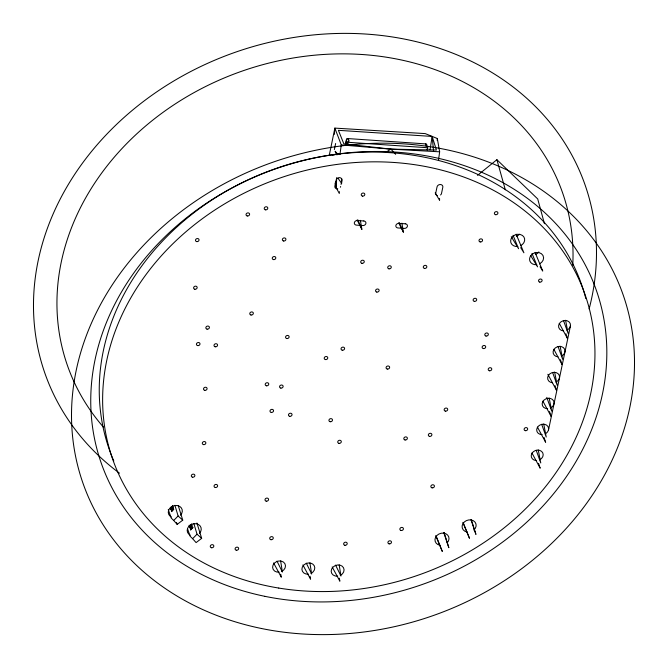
<?xml version="1.0" encoding="UTF-8"?>
<svg xmlns="http://www.w3.org/2000/svg" width="668" height="668" viewBox="0 0 668 668"><rect width="100%" height="100%" fill="white"/><g stroke="black" fill="none" stroke-linecap="round" stroke-linejoin="round"><path stroke-width="1" d="M341.69 178.824L341.682 183.416L338.233 178.581M336.689 177.588L336.271 187.817L339.302 193.486L339.453 191.649M437.214 140.53L437.323 138.51L425.232 133.6L334.868 128.114L329.224 155.527M334.409 134.36L334.868 128.114L341.273 144.906L339.937 154.584M438.467 160.495L439.644 151.811L437.323 138.51M430.017 149.766L432.171 136.431L338.4 130.327L343.853 143.87L390.813 149.123L385.712 152.429M427.077 149.757L427.487 147.728L348.253 142.309L347.761 144.338M334.359 149.574L335.637 143.495M345.381 144.171L346.233 140.146A1.787 1.503 -19.1 0 1 348.279 138.735L349.13 141.173A1.787 1.503 -19.1 0 0 347.076 142.585L346.65 144.597M341.064 184.468L341.924 180.385A2.981 2.505 -19.1 0 0 339.578 177.638A2.981 2.505 -19.1 0 0 336.163 179.993L334.868 186.113A2.981 2.505 -19.1 0 0 337.783 188.852M427.361 150.108L427.787 148.096A1.787 1.503 -19.1 0 0 426.376 146.451L425.533 144.012A1.787 1.503 -19.1 0 1 426.944 145.657M548.545 429.8L570.414 326.084M345.665 144.48L346.993 138.51L426.192 143.929M172.812 507.48L172.611 508.807C173.112 508.532 172.461 506.185 171.192 509.266M189.645 527.102C190.129 529.006 192.86 526.493 191.908 525.273L189.645 527.102L190.155 527.503A0.977 0.484 -46.1 0 0 190.681 527.495C193.06 526.292 190.772 524.656 190.113 527.461M172.736 508.457L171.81 509.392L170.724 508.907L172.987 507.079C173.939 508.298 171.208 510.811 170.724 508.907M191.658 526.651L190.731 527.595L189.963 527.102M191.733 525.674L191.148 527.194M190.656 529.891C197.369 524.004 187.24 529.958 190.873 528.296L190.656 529.891L192.643 527.394M171.81 509.392L171.759 509.3A0.977 0.484 -46.1 0 1 171.3 509.35L171.041 508.907M178.298 505.76L182.748 520.155L177.17 524.397L173.713 520.489L178.106 515.98L174.916 505.325M196.926 523.002L201.669 538.35L196.091 542.6L192.634 538.684L197.027 534.175L193.845 523.52M477.495 175.375L496.9 159.702L537.715 198.955L544.437 223.688M189.027 525.382L189.345 525.29M332.439 155.168L335.019 154.759M395.665 154.325L390.93 149.131L436.413 150.041L432.171 136.431L433.532 150.851M390.93 149.131L439.644 151.811M341.273 144.906L390.813 149.123M178.106 515.98L182.748 520.155M197.027 534.175L201.669 538.35M192.634 538.684L190.138 536.262L187.516 528.697M173.713 520.489L171.217 518.059L168.269 509.55M337.156 153.515L335.127 151.277L336.964 154.901M520.664 247.611L523.912 252.788L516.155 234.176M540.053 266.724L542.742 271.049L535.068 252.379M530.734 255.71L537.565 266.866L531.962 253.439M511.262 236.681L518.585 248.721L513.016 235.27M559.275 323.345L567.508 338.576L565.913 333.758M553.814 349.272L562.038 364.503L560.452 359.693M547.86 374.305L556.578 390.429L554.983 385.62M542.875 401.134L551.108 416.364L549.522 411.546M537.414 427.061L545.647 442.291L544.053 437.473M531.945 452.987L540.178 468.218L538.583 463.4M332.163 566.94L339.87 581.21L339.319 578.212M302.88 564.944L310.587 579.214L310.036 576.217M273.596 562.94L281.303 577.219L280.744 574.213M435.185 192.877L439.586 200.308L439.552 198.463M398.662 222.836L403.372 232.138L401.894 223.179M357.155 220.006L361.864 229.299L360.386 220.348M335.561 565.103L340.964 576.041L339.169 564.844M306.278 563.107L311.68 574.046L309.885 562.848M276.995 561.103L282.397 572.042L280.602 560.844M399.372 222.728L403.372 232.138M357.864 219.897L361.864 229.299M462.84 522.376L469.479 538.291L463.492 523.386M435.703 535.577L442.308 551.442L436.505 536.955M176.477 522.476L177.17 524.397M563.525 320.573L568.092 333.332L565.579 320.248M558.056 346.5L562.631 359.259L560.11 346.174M552.595 372.427L557.162 385.185L554.649 372.101M546.775 397.368L551.701 411.112L549.179 398.036M541.664 424.28L546.232 437.039L543.71 423.963M536.195 450.207L540.763 462.966L538.249 449.89M190.597 525.165L190.539 525.908L190.347 525.365M171.676 506.97L171.618 507.705L171.425 507.171M443.878 532.972L448.846 547.693L444.245 532.955M470.982 519.712L475.933 534.4L471.349 519.696M496.9 159.702L505.325 189.821M335.102 183.049L336.271 187.817L335.553 181.696M119.505 473.195A286.029 240.43 -19.1 0 1 235.345 52.238A286.029 240.43 -19.1 0 1 589.109 308.992M103.465 427.178A262.198 220.39 -19.1 0 1 243.169 70.733A262.198 220.39 -19.1 0 1 572.76 265.204M113.802 461.02A250.124 210.245 -19.1 0 1 277.17 168.077A250.124 210.245 -19.1 0 1 585.844 298.604M440.529 194.972A2.981 2.505 -19.1 0 0 441.523 193.403L442.817 187.274A2.981 2.505 -19.1 0 0 440.471 184.527A2.981 2.505 -19.1 0 0 437.047 186.881L435.761 193.002A2.981 2.505 -19.1 0 0 437.29 195.59M563.433 330.885A6.079 5.11 -19.1 0 1 559.291 323.663A6.079 5.11 -19.1 0 1 568.919 321.751A6.079 5.11 -19.1 0 1 566.998 330.176M557.964 356.821A6.079 5.11 -19.1 0 1 553.83 349.589A6.079 5.11 -19.1 0 1 563.458 347.677A6.079 5.11 -19.1 0 1 561.538 356.102M552.503 382.747A6.079 5.11 -19.1 0 1 548.361 375.516A6.079 5.11 -19.1 0 1 557.989 373.604A6.079 5.11 -19.1 0 1 556.068 382.038M547.635 408.682A6.079 5.11 -19.1 0 1 542.708 401.777A6.079 5.11 -19.1 0 1 552.386 399.414A6.079 5.11 -19.1 0 1 550.607 407.964M542.174 434.618A6.079 5.11 -19.1 0 1 537.164 427.871A6.079 5.11 -19.1 0 1 546.624 425.132A6.079 5.11 -19.1 0 1 545.681 433.599M536.103 460.528A6.079 5.11 -19.1 0 1 531.962 453.305A6.079 5.11 -19.1 0 1 541.598 451.384A6.079 5.11 -19.1 0 1 539.677 459.818M190.221 535.177A7.148 6.004 -19.1 0 1 188.61 526.618A7.148 6.004 -19.1 0 1 198.705 524.664A7.148 6.004 -19.1 0 1 199.415 533.398M171.3 516.982A7.148 6.004 -19.1 0 1 169.689 508.423A7.148 6.004 -19.1 0 1 179.784 506.469A7.148 6.004 -19.1 0 1 180.494 515.195M279.182 572.159A6.555 5.511 -19.1 0 1 273.037 565.12A6.555 5.511 -19.1 0 1 283.483 562.089A6.555 5.511 -19.1 0 1 281.721 571.416M308.466 574.154A6.555 5.511 -19.1 0 1 302.328 567.115A6.555 5.511 -19.1 0 1 312.774 564.084A6.555 5.511 -19.1 0 1 311.012 573.42M337.749 576.158A6.555 5.511 -19.1 0 1 331.612 569.119A6.555 5.511 -19.1 0 1 342.058 566.088A6.555 5.511 -19.1 0 1 340.296 575.415M517.792 246.475A7.148 6.004 -19.1 0 1 511.095 238.802A7.148 6.004 -19.1 0 1 522.485 235.495A7.148 6.004 -19.1 0 1 520.564 245.674M519.479 234.243A7.148 6.004 -19.1 0 1 516.514 236.196M536.713 264.67A7.148 6.004 -19.1 0 1 530.016 256.996A7.148 6.004 -19.1 0 1 541.406 253.698A7.148 6.004 -19.1 0 1 539.485 263.868M538.851 251.919A7.148 6.004 -19.1 0 1 535.435 254.399M467.107 532.012A7.148 6.004 -19.1 0 1 462.857 523.787A7.148 6.004 -19.1 0 1 473.403 520.739A7.148 6.004 -19.1 0 1 473.812 530.083M439.987 545.247A7.148 6.004 -19.1 0 1 435.628 537.214A7.148 6.004 -19.1 0 1 445.89 533.774A7.148 6.004 -19.1 0 1 447.193 542.825M444.27 532.546A7.148 6.004 -19.1 0 1 443.811 533.064M340.638 186.514A2.981 2.505 -19.1 0 1 340.354 187.24M191.315 528.655C188.585 531.695 194.53 525.632 191.131 528.146L191.315 528.655M173.722 509.191L171.659 511.621L171.943 510.101L171.183 510.243L173.722 509.191M173.254 509.467L172.394 510.461L172.21 509.951L173.254 509.467M172.603 505.96L170.332 507.789L170.616 508.607L170.657 507.789L172.419 506.361L172.87 506.736L172.603 505.96M191.524 524.155L189.253 525.983L189.537 526.801L189.578 525.992L191.34 524.564L191.791 524.939L191.524 524.155M363.784 220.966L357.438 220.532A2.68 2.255 -19.1 0 0 354.357 222.653A2.68 2.255 -19.1 0 0 356.47 225.124L362.816 225.559A2.68 2.255 -19.1 0 0 365.889 223.438A2.68 2.255 -19.1 0 0 363.784 220.966M405.292 223.805L398.946 223.371A2.68 2.255 -19.1 0 0 395.865 225.492A2.68 2.255 -19.1 0 0 397.978 227.963L404.324 228.398A2.68 2.255 -19.1 0 0 407.396 226.277A2.68 2.255 -19.1 0 0 405.292 223.805M261.489 628.505A286.029 240.43 -19.1 0 0 629.314 316.298A286.029 240.43 -19.1 0 0 168.227 221.918A286.029 240.43 -19.1 0 0 261.489 628.505M264.895 596.332A262.198 220.39 -19.1 0 0 602.068 310.144A262.198 220.39 -19.1 0 0 179.408 223.63A262.198 220.39 -19.1 0 0 264.895 596.332M278.765 588.065A250.124 210.245 -19.1 0 0 588.182 304.508A250.124 210.245 -19.1 0 0 179.425 237.541A250.124 210.245 -19.1 0 0 278.765 588.065M251.001 315.004A1.82 1.528 -19.1 0 0 253.306 312.991A1.82 1.528 -19.1 0 0 250.358 312.432A1.82 1.528 -19.1 0 0 251.001 315.004M204.75 390.329A1.82 1.528 -19.1 0 0 207.055 388.317A1.82 1.528 -19.1 0 0 204.107 387.757A1.82 1.528 -19.1 0 0 204.75 390.329M344.913 545.272A1.82 1.528 -19.1 0 0 347.168 543.209A1.82 1.528 -19.1 0 0 344.195 542.725A1.82 1.528 -19.1 0 0 344.913 545.272M429.557 436.388A1.82 1.528 -19.1 0 0 431.862 434.375A1.82 1.528 -19.1 0 0 428.914 433.816A1.82 1.528 -19.1 0 0 429.557 436.388M483.365 348.571A1.82 1.528 -19.1 0 0 485.669 346.558A1.82 1.528 -19.1 0 0 482.722 345.999A1.82 1.528 -19.1 0 0 483.365 348.571M266.231 501.167A1.82 1.528 -19.1 0 0 268.536 499.155A1.82 1.528 -19.1 0 0 265.597 498.595A1.82 1.528 -19.1 0 0 266.231 501.167M432.079 487.849A1.82 1.528 -19.1 0 0 434.384 485.836A1.82 1.528 -19.1 0 0 431.436 485.277A1.82 1.528 -19.1 0 0 432.079 487.849M486.003 336.046A1.82 1.528 -19.1 0 0 488.308 334.033A1.82 1.528 -19.1 0 0 485.369 333.474A1.82 1.528 -19.1 0 0 486.003 336.046M495.639 214.712A1.82 1.528 -19.1 0 0 497.885 212.658A1.82 1.528 -19.1 0 0 494.921 212.165A1.82 1.528 -19.1 0 0 495.639 214.712M362.524 196.125A1.82 1.528 -19.1 0 0 364.77 194.071A1.82 1.528 -19.1 0 0 361.797 193.578A1.82 1.528 -19.1 0 0 362.524 196.125M194.822 289.236A1.82 1.528 -19.1 0 0 197.127 287.223A1.82 1.528 -19.1 0 0 194.179 286.672A1.82 1.528 -19.1 0 0 194.822 289.236M247.269 215.973A1.82 1.528 -19.1 0 0 249.573 213.96A1.82 1.528 -19.1 0 0 246.626 213.401A1.82 1.528 -19.1 0 0 247.269 215.973M283.583 240.998A1.82 1.528 -19.1 0 0 285.887 238.985A1.82 1.528 -19.1 0 0 282.94 238.426A1.82 1.528 -19.1 0 0 283.583 240.998M388.935 268.837A1.82 1.528 -19.1 0 0 391.239 266.824A1.82 1.528 -19.1 0 0 388.3 266.265A1.82 1.528 -19.1 0 0 388.935 268.837M265.455 209.835A1.82 1.528 -19.1 0 0 267.759 207.823A1.82 1.528 -19.1 0 0 264.82 207.264A1.82 1.528 -19.1 0 0 265.455 209.835M424.506 268.436A1.82 1.528 -19.1 0 0 426.81 266.423A1.82 1.528 -19.1 0 0 423.863 265.864A1.82 1.528 -19.1 0 0 424.506 268.436M480.217 241.941A1.82 1.528 -19.1 0 0 482.521 239.929A1.82 1.528 -19.1 0 0 479.582 239.369A1.82 1.528 -19.1 0 0 480.217 241.941M330.201 421.717A1.82 1.528 -19.1 0 0 332.447 419.654A1.82 1.528 -19.1 0 0 329.483 419.17A1.82 1.528 -19.1 0 0 330.201 421.717M236.355 550.24A1.82 1.528 -19.1 0 0 238.61 548.178A1.82 1.528 -19.1 0 0 235.637 547.693A1.82 1.528 -19.1 0 0 236.355 550.24M525.382 430.685A1.82 1.528 -19.1 0 0 527.628 428.622A1.82 1.528 -19.1 0 0 524.664 428.138A1.82 1.528 -19.1 0 0 525.382 430.685M445.372 411.129A1.82 1.528 -19.1 0 0 447.677 409.117A1.82 1.528 -19.1 0 0 444.738 408.557A1.82 1.528 -19.1 0 0 445.372 411.129M196.709 241.607A1.82 1.528 -19.1 0 0 199.014 239.595A1.82 1.528 -19.1 0 0 196.075 239.044A1.82 1.528 -19.1 0 0 196.709 241.607M273.471 259.601A1.82 1.528 -19.1 0 0 275.775 257.589A1.82 1.528 -19.1 0 0 272.836 257.038A1.82 1.528 -19.1 0 0 273.471 259.601M361.931 263.309A1.82 1.528 -19.1 0 0 364.235 261.297A1.82 1.528 -19.1 0 0 361.296 260.737A1.82 1.528 -19.1 0 0 361.931 263.309M389.135 543.869A1.82 1.528 -19.1 0 0 391.44 541.857A1.82 1.528 -19.1 0 0 388.492 541.305A1.82 1.528 -19.1 0 0 389.135 543.869M192.534 477.211A1.82 1.528 -19.1 0 0 194.839 475.199A1.82 1.528 -19.1 0 0 191.9 474.639A1.82 1.528 -19.1 0 0 192.534 477.211M211.539 547.752A1.82 1.528 -19.1 0 0 213.785 545.689A1.82 1.528 -19.1 0 0 210.821 545.205A1.82 1.528 -19.1 0 0 211.539 547.752M270.932 539.702A1.82 1.528 -19.1 0 0 273.237 537.69A1.82 1.528 -19.1 0 0 270.298 537.13A1.82 1.528 -19.1 0 0 270.932 539.702M339.01 443.36A1.82 1.528 -19.1 0 0 341.256 441.297A1.82 1.528 -19.1 0 0 338.284 440.813A1.82 1.528 -19.1 0 0 339.01 443.36M405.075 439.978A1.82 1.528 -19.1 0 0 407.33 437.924A1.82 1.528 -19.1 0 0 404.357 437.431A1.82 1.528 -19.1 0 0 405.075 439.978M401.084 530.492A1.82 1.528 -19.1 0 0 403.389 528.48A1.82 1.528 -19.1 0 0 400.441 527.92A1.82 1.528 -19.1 0 0 401.084 530.492M474.355 301.368A1.82 1.528 -19.1 0 0 476.66 299.356A1.82 1.528 -19.1 0 0 473.712 298.796A1.82 1.528 -19.1 0 0 474.355 301.368M539.777 282.105A1.82 1.528 -19.1 0 0 542.082 280.084A1.82 1.528 -19.1 0 0 539.134 279.533A1.82 1.528 -19.1 0 0 539.777 282.105M325.425 359.576A1.82 1.528 -19.1 0 0 327.729 357.564A1.82 1.528 -19.1 0 0 324.79 357.013A1.82 1.528 -19.1 0 0 325.425 359.576M280.844 388.1A1.82 1.528 -19.1 0 0 283.09 386.046A1.82 1.528 -19.1 0 0 280.117 385.553A1.82 1.528 -19.1 0 0 280.844 388.1M266.474 385.803A1.82 1.528 -19.1 0 0 268.72 383.749A1.82 1.528 -19.1 0 0 265.755 383.257A1.82 1.528 -19.1 0 0 266.474 385.803M271.258 412.432A1.82 1.528 -19.1 0 0 273.504 410.377A1.82 1.528 -19.1 0 0 270.54 409.885A1.82 1.528 -19.1 0 0 271.258 412.432M289.745 416.323A1.82 1.528 -19.1 0 0 291.999 414.269A1.82 1.528 -19.1 0 0 289.027 413.776A1.82 1.528 -19.1 0 0 289.745 416.323M215.23 346.792A1.82 1.528 -19.1 0 0 217.534 344.78A1.82 1.528 -19.1 0 0 214.595 344.22A1.82 1.528 -19.1 0 0 215.23 346.792M197.661 345.598A1.82 1.528 -19.1 0 0 199.966 343.586A1.82 1.528 -19.1 0 0 197.018 343.026A1.82 1.528 -19.1 0 0 197.661 345.598M286.831 338.534A1.82 1.528 -19.1 0 0 289.085 336.48A1.82 1.528 -19.1 0 0 286.113 335.987A1.82 1.528 -19.1 0 0 286.831 338.534M342.258 350.207A1.82 1.528 -19.1 0 0 344.563 348.195A1.82 1.528 -19.1 0 0 341.615 347.636A1.82 1.528 -19.1 0 0 342.258 350.207M215.28 487.506A1.82 1.528 -19.1 0 0 217.584 485.494A1.82 1.528 -19.1 0 0 214.637 484.935A1.82 1.528 -19.1 0 0 215.28 487.506M376.794 292.075A1.82 1.528 -19.1 0 0 379.098 290.062A1.82 1.528 -19.1 0 0 376.151 289.503A1.82 1.528 -19.1 0 0 376.794 292.075M387.298 369.062A1.82 1.528 -19.1 0 0 389.603 367.049A1.82 1.528 -19.1 0 0 386.663 366.49A1.82 1.528 -19.1 0 0 387.298 369.062M489.435 370.773A1.82 1.528 -19.1 0 0 491.74 368.761A1.82 1.528 -19.1 0 0 488.792 368.21A1.82 1.528 -19.1 0 0 489.435 370.773M207.072 329.14A1.82 1.528 -19.1 0 0 209.376 327.128A1.82 1.528 -19.1 0 0 206.429 326.569A1.82 1.528 -19.1 0 0 207.072 329.14M203.523 444.621A1.82 1.528 -19.1 0 0 205.827 442.608A1.82 1.528 -19.1 0 0 202.88 442.057A1.82 1.528 -19.1 0 0 203.523 444.621"/></g></svg>
